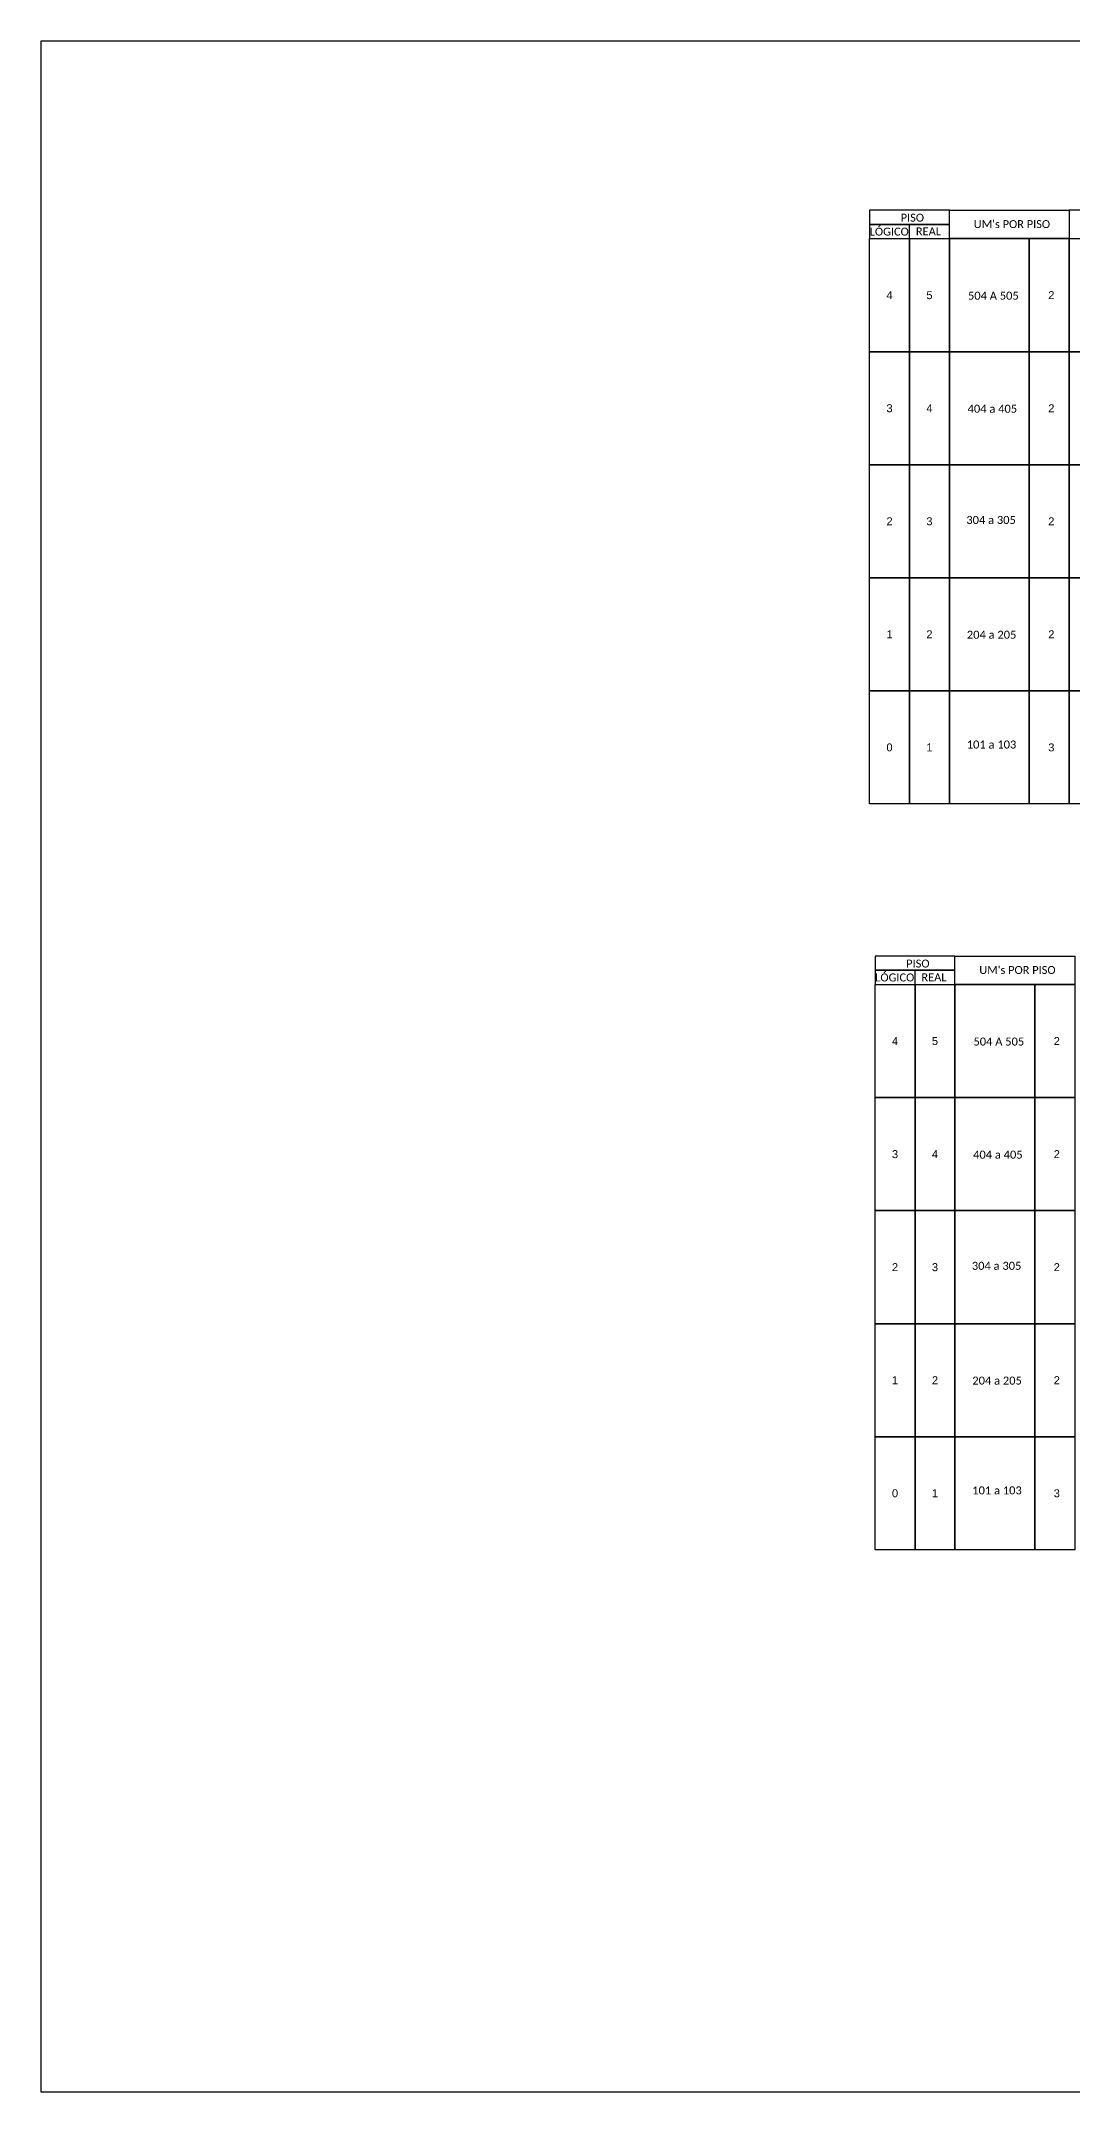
# Model space of a CAD drawing. Header units: inches. Extents: x 932 to 2691, y 84 to 678.
# Drawn here: x 1852 to 2151, y 84 to 678 of the extents above; entities that cross this region are included whole.
import ezdxf
from ezdxf.enums import TextEntityAlignment as Align

# ---------------------------------------------------------------- set-up
doc = ezdxf.new("R2010")
doc.units = ezdxf.units.IN
doc.header["$MEASUREMENT"] = 0
doc.layers.add('Meio Fio', color=7, linetype='Continuous')
doc.styles.add('ARIAL', font='arial.ttf')
doc.styles.add('WMF-Calibri0', font='calibri.ttf')

msp = doc.modelspace()

# ---------------------------------------------------------------- linework, layer by layer
for points in [[(1852.33, 84.09), (2690.9, 84.09), (2690.9, 678.09), (1852.33, 678.09), (1852.33, 84.09)], [(2104, 620.85), (2104, 624.96)], [(2150.29, 620.85), (2439.9, 620.85), (2439.9, 629.07), (2150.29, 629.07), (2150.29, 629.07), (2150.29, 624.96)], [(2105.59, 404.83), (2105.59, 408.94)]]:
    msp.add_lwpolyline(points)
at = {"color": 0}
for points in [[(2092.42, 624.96), (2115.57, 624.96), (2115.57, 629.07), (2092.42, 629.07)], [(2092.42, 620.85), (2115.57, 620.85), (2115.57, 624.96), (2092.42, 624.96)], [(2094.02, 408.94), (2117.16, 408.94), (2117.16, 413.05), (2094.02, 413.05)], [(2094.02, 404.83), (2117.16, 404.83), (2117.16, 408.94), (2094.02, 408.94)]]:
    msp.add_lwpolyline(points, close=True, dxfattribs=at)
for points in [[(2092.42, 620.85), (2104, 620.85), (2104, 588.11), (2092.42, 588.11)], [(2104, 620.85), (2115.57, 620.85), (2115.57, 588.11), (2104, 588.11)], [(2115.57, 620.85), (2138.71, 620.85), (2138.71, 588.11), (2115.57, 588.11)], [(2138.71, 620.85), (2150.29, 620.85), (2150.29, 588.11), (2138.71, 588.11)], [(2150.29, 620.85), (2439.9, 620.85), (2439.9, 588.11), (2150.29, 588.11)], [(2092.42, 588.11), (2104, 588.11), (2104, 555.36), (2092.42, 555.36)], [(2104, 588.11), (2115.57, 588.11), (2115.57, 555.36), (2104, 555.36)], [(2115.57, 588.11), (2138.71, 588.11), (2138.71, 555.36), (2115.57, 555.36)], [(2138.71, 588.11), (2150.29, 588.11), (2150.29, 555.36), (2138.71, 555.36)], [(2150.29, 588.11), (2439.9, 588.11), (2439.9, 555.36), (2150.29, 555.36)], [(2092.42, 555.36), (2104, 555.36), (2104, 522.62), (2092.42, 522.62)], [(2104, 555.36), (2115.57, 555.36), (2115.57, 522.62), (2104, 522.62)], [(2115.57, 555.36), (2138.71, 555.36), (2138.71, 522.62), (2115.57, 522.62)], [(2138.71, 555.36), (2150.29, 555.36), (2150.29, 522.62), (2138.71, 522.62)], [(2150.29, 555.36), (2439.9, 555.36), (2439.9, 522.62), (2150.29, 522.62)], [(2092.42, 522.62), (2104, 522.62), (2104, 489.88), (2092.42, 489.88)], [(2104, 522.62), (2115.57, 522.62), (2115.57, 489.88), (2104, 489.88)], [(2115.57, 522.62), (2138.71, 522.62), (2138.71, 489.88), (2115.57, 489.88)], [(2138.71, 522.62), (2150.29, 522.62), (2150.29, 489.88), (2138.71, 489.88)], [(2150.29, 522.62), (2439.9, 522.62), (2439.9, 489.88), (2150.29, 489.88)], [(2092.42, 489.88), (2104, 489.88), (2104, 457.13), (2092.42, 457.13)], [(2104, 489.88), (2115.57, 489.88), (2115.57, 457.13), (2104, 457.13)], [(2115.57, 489.88), (2138.71, 489.88), (2138.71, 457.13), (2115.57, 457.13)], [(2138.71, 489.88), (2150.29, 489.88), (2150.29, 457.13), (2138.71, 457.13)], [(2150.29, 489.88), (2439.9, 489.88), (2439.9, 457.13), (2150.29, 457.13)], [(2094.02, 404.83), (2105.59, 404.83), (2105.59, 372.08), (2094.02, 372.08)], [(2105.59, 404.83), (2117.16, 404.83), (2117.16, 372.08), (2105.59, 372.08)], [(2117.16, 404.83), (2140.31, 404.83), (2140.31, 372.08), (2117.16, 372.08)], [(2140.31, 404.83), (2151.88, 404.83), (2151.88, 372.08), (2140.31, 372.08)], [(2094.02, 372.08), (2105.59, 372.08), (2105.59, 339.34), (2094.02, 339.34)], [(2105.59, 372.08), (2117.16, 372.08), (2117.16, 339.34), (2105.59, 339.34)], [(2117.16, 372.08), (2140.31, 372.08), (2140.31, 339.34), (2117.16, 339.34)], [(2140.31, 372.08), (2151.88, 372.08), (2151.88, 339.34), (2140.31, 339.34)], [(2094.02, 339.34), (2105.59, 339.34), (2105.59, 306.6), (2094.02, 306.6)], [(2105.59, 339.34), (2117.16, 339.34), (2117.16, 306.6), (2105.59, 306.6)], [(2117.16, 339.34), (2140.31, 339.34), (2140.31, 306.6), (2117.16, 306.6)], [(2140.31, 339.34), (2151.88, 339.34), (2151.88, 306.6), (2140.31, 306.6)], [(2094.02, 306.6), (2105.59, 306.6), (2105.59, 273.85), (2094.02, 273.85)], [(2105.59, 306.6), (2117.16, 306.6), (2117.16, 273.85), (2105.59, 273.85)], [(2117.16, 306.6), (2140.31, 306.6), (2140.31, 273.85), (2117.16, 273.85)], [(2140.31, 306.6), (2151.88, 306.6), (2151.88, 273.85), (2140.31, 273.85)], [(2094.02, 273.85), (2105.59, 273.85), (2105.59, 241.11), (2094.02, 241.11)], [(2105.59, 273.85), (2117.16, 273.85), (2117.16, 241.11), (2105.59, 241.11)], [(2117.16, 273.85), (2140.31, 273.85), (2140.31, 241.11), (2117.16, 241.11)], [(2140.31, 273.85), (2151.88, 273.85), (2151.88, 241.11), (2140.31, 241.11)]]:
    msp.add_lwpolyline(points, close=True)
at = {"layer": 'Meio Fio', "color": 0}
for points in [[(2115.57, 629.07), (2150.29, 629.07), (2150.29, 620.85), (2115.57, 620.85)], [(2117.16, 413.05), (2151.88, 413.05), (2151.88, 404.83), (2117.16, 404.83)]]:
    msp.add_lwpolyline(points, close=True, dxfattribs=at)

# ---------------------------------------------------------------- texts
at = {"color": 0, "style": 'WMF-Calibri0'}
for s, p in [('  LÓGICO', (2090.84, 621.74)), ('     PISO', (2097.38, 625.77)), ('    REAL', (2102.6, 621.8)), ("UM's POR PISO", (2122.61, 623.91)), ('     PISO', (2098.98, 409.75)), ("UM's POR PISO", (2124.2, 407.89)), ('  LÓGICO', (2092.43, 405.72)), ('    REAL', (2104.2, 405.77))]:
    msp.add_text(s, height=2.3, dxfattribs=at).set_placement(p)
at = {"style": 'WMF-Calibri0'}
for s, p in [('504 A 505', (2120.94, 603.17)), ('404 a 405', (2120.83, 570.43)), ('304 a 305', (2120.46, 538.22)), ('204 a 205', (2120.61, 504.98)), ('101 a 103', (2120.59, 473.18)), ('504 A 505', (2122.53, 387.15)), ('404 a 405', (2122.43, 354.4)), ('304 a 305', (2122.06, 322.2)), ('204 a 205', (2122.2, 288.96)), ('101 a 103', (2122.18, 257.16))]:
    msp.add_text(s, height=2.317, dxfattribs=at).set_placement(p)
at = {"style": 'ARIAL', "flags": 12}
for tag, p in [('4', (2098.21, 604.48)), ('5', (2109.78, 604.48)), ('2', (2145.09, 604.48)), ('3', (2098.21, 571.73)), ('4', (2109.78, 571.73)), ('2', (2145.09, 571.73)), ('2', (2098.21, 538.99)), ('3', (2109.78, 538.99)), ('2', (2145.09, 538.99)), ('1', (2098.21, 506.25)), ('2', (2109.78, 506.25)), ('2', (2145.09, 506.25)), ('0', (2098.21, 473.5)), ('1', (2109.78, 473.5)), ('3', (2145.09, 473.5)), ('4', (2099.8, 388.46)), ('5', (2111.38, 388.46)), ('2', (2146.68, 388.46)), ('3', (2099.8, 355.71)), ('4', (2111.38, 355.71)), ('2', (2146.68, 355.71)), ('2', (2099.8, 322.97)), ('3', (2111.38, 322.97)), ('2', (2146.68, 322.97)), ('1', (2099.8, 290.23)), ('2', (2111.38, 290.23)), ('2', (2146.68, 290.23)), ('0', (2099.8, 257.48)), ('1', (2111.38, 257.48)), ('3', (2146.68, 257.48))]:
    msp.add_attdef(tag, text='XX', height=2.3, dxfattribs=at).set_placement(p, align=Align.MIDDLE_CENTER)

doc.saveas('drawing.dxf')
